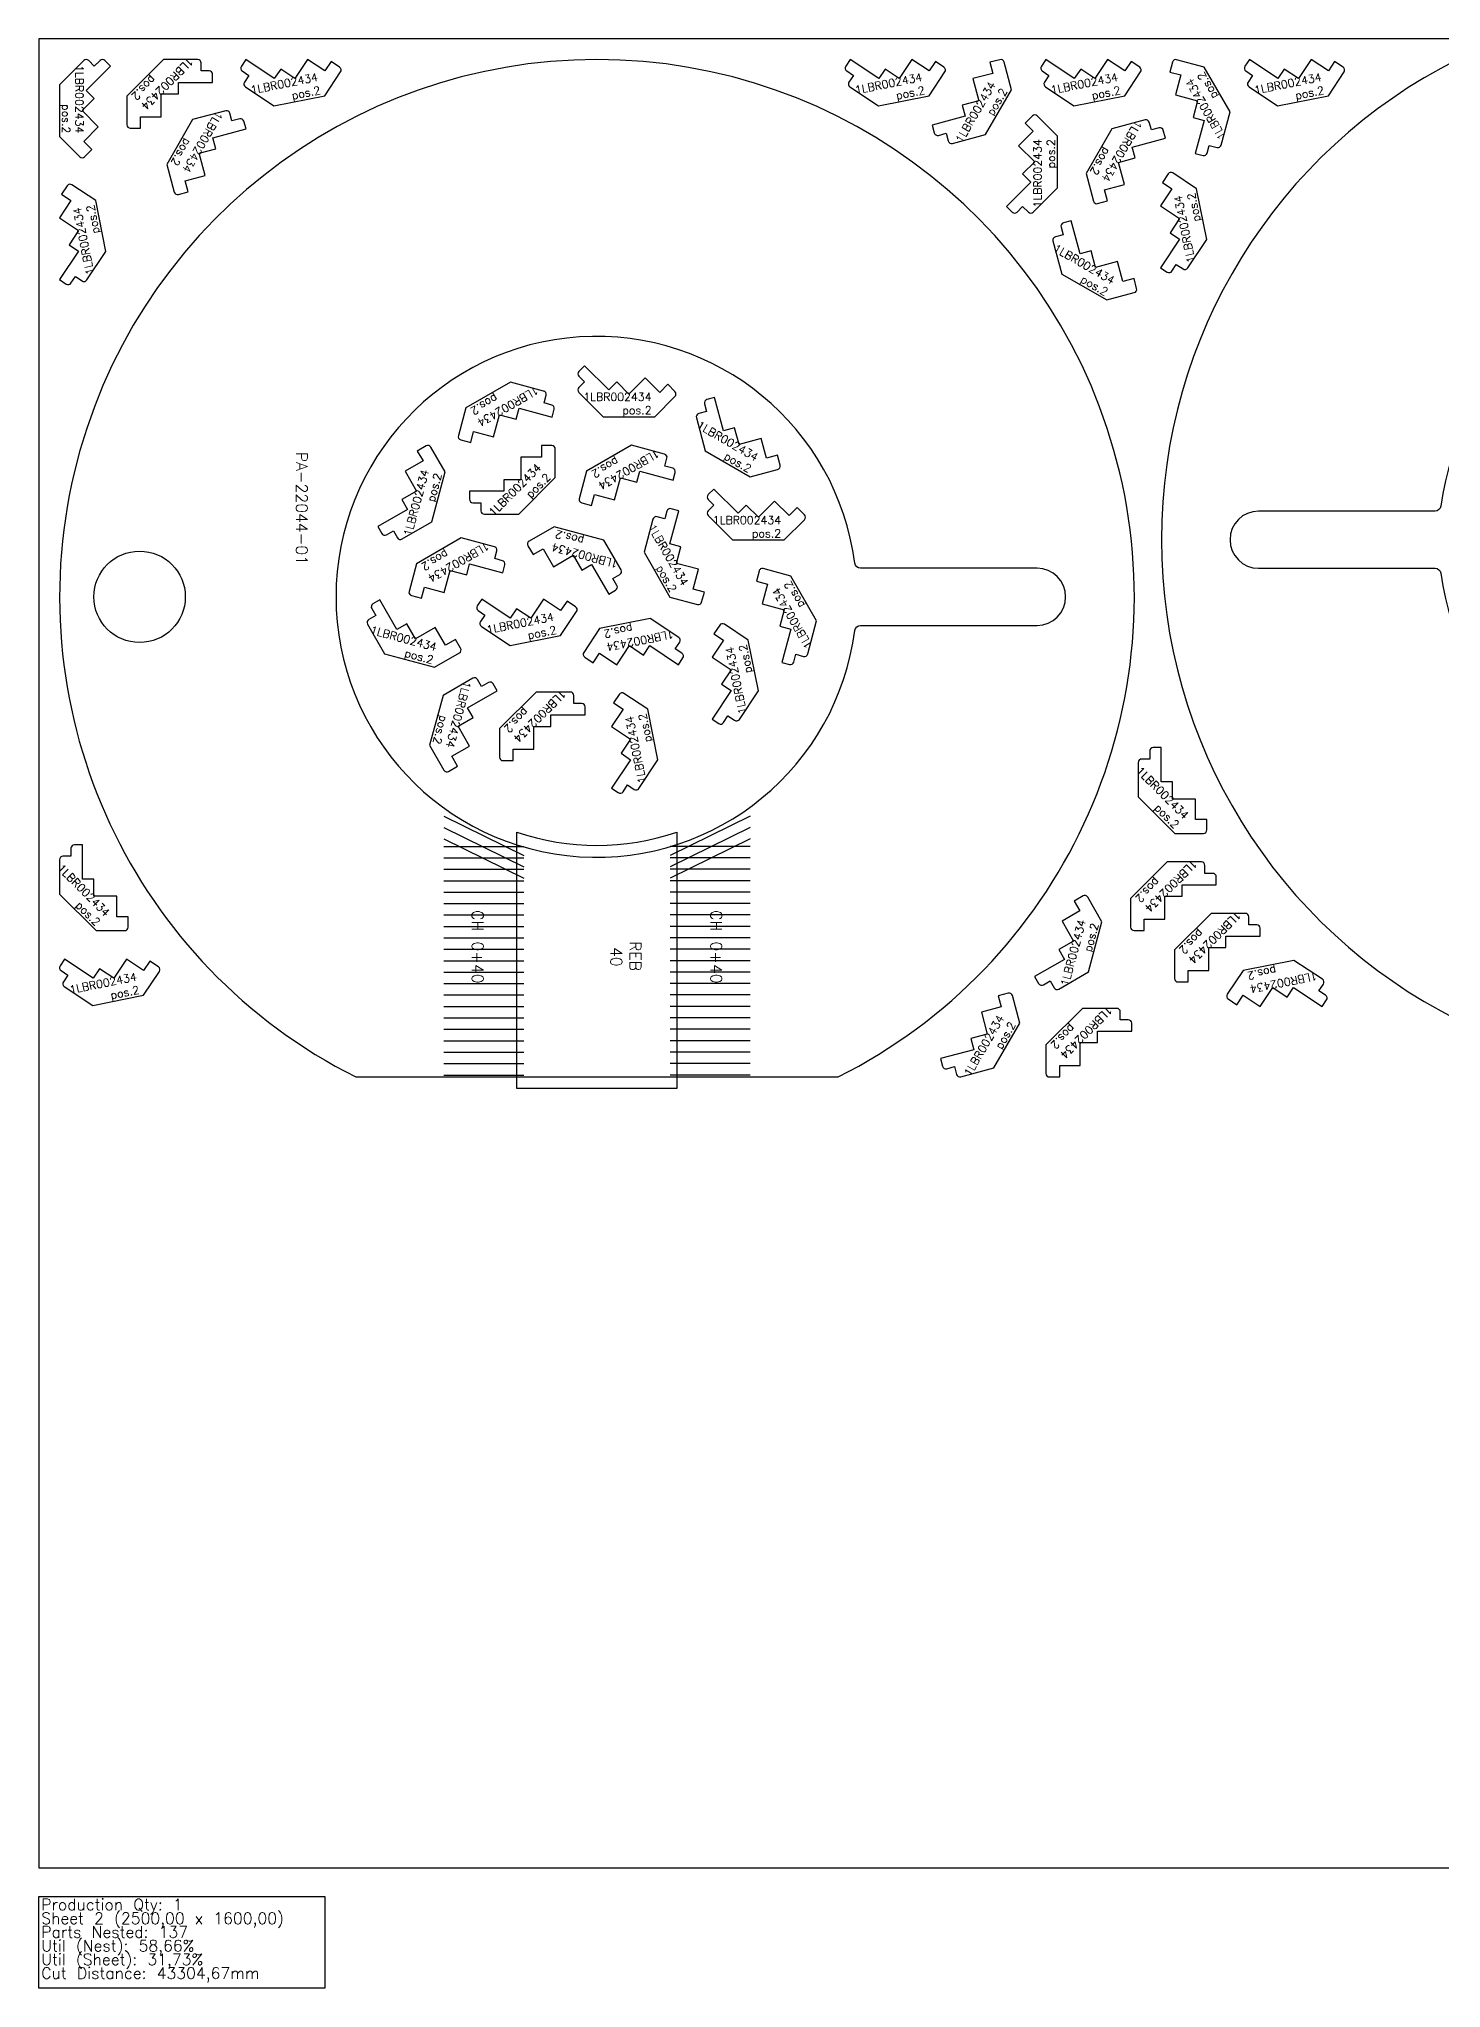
# Model space of a CAD drawing. Header units: millimetres. Extents: x 2625 to 5125, y -105 to 1600.
# Drawn here: x 2625 to 3851, y -105 to 1600 of the extents above; entities that cross this region are included whole.
import ezdxf

# ---------------------------------------------------------------- set-up
doc = ezdxf.new("R2010")
doc.units = ezdxf.units.MM
for name, color, linetype in [('1LBR002434', 7, 'Continuous'), ('Chanfro', 7, 'Continuous'), ('PA-22044-01', 7, 'Continuous'), ('Rebaixo', 7, 'Continuous'), ('sheet', 24, 'Continuous'), ('Stats', 7, 'Continuous'), ('Texto', 7, 'Continuous')]:
    doc.layers.add(name, color=color, linetype=linetype)
doc.styles.get("Standard").update_dxf_attribs({"font": 'txt.shx'})

msp = doc.modelspace()

# ---------------------------------------------------------------- linework, layer by layer
at = {"layer": '1LBR002434', "color": 4}
for points in [[(2664.2, 1510.4), (2676.9, 1523.1), (2662.8, 1537.3), (2673.4, 1547.9), (2666.3, 1555), (2687.5, 1576.2), (2682.6, 1581.1, 0.414214), (2678.4, 1581.1), (2673.4, 1576.2), (2668.5, 1581.1, 0.414214), (2664.2, 1581.1), (2643, 1559.9), (2643, 1514.6), (2660.7, 1497, 0.414214), (2664.9, 1497), (2671.3, 1503.3)], [(2713.9, 1532), (2731.9, 1532), (2731.9, 1552), (2746.9, 1552), (2746.9, 1562), (2776.9, 1562), (2776.9, 1569, 0.414214), (2773.9, 1572), (2766.9, 1572), (2766.9, 1579, 0.414214), (2763.9, 1582), (2733.9, 1582), (2701.9, 1550), (2701.9, 1525, 0.414214), (2704.9, 1522), (2713.9, 1522)], [(2874.9, 1572), (2859.9, 1582), (2848.8, 1565.4), (2836.4, 1573.7), (2830.8, 1565.4), (2805.8, 1582), (2802, 1576.2, 0.414214), (2802.8, 1572), (2808.6, 1568.1), (2804.7, 1562.3, 0.414214), (2805.6, 1558.1), (2830.5, 1541.5), (2874.9, 1550.4), (2888.8, 1571.2, 0.414214), (2887.9, 1575.3), (2880.5, 1580.3)], [(3403.6, 1572), (3388.6, 1582), (3377.5, 1565.4), (3365, 1573.7), (3359.5, 1565.4), (3334.5, 1582), (3330.6, 1576.2, 0.414214), (3331.5, 1572), (3337.3, 1568.1), (3333.4, 1562.3, 0.414214), (3334.2, 1558.1), (3359.2, 1541.5), (3403.6, 1550.4), (3417.4, 1571.2, 0.414214), (3416.6, 1575.3), (3409.1, 1580.3)], [(3459.3, 1569.9), (3441.9, 1565.3), (3447.1, 1545.9), (3432.6, 1542), (3435.2, 1532.4), (3406.2, 1524.6), (3408, 1517.9, 0.414214), (3411.7, 1515.7), (3418.5, 1517.6), (3420.3, 1510.8, 0.414214), (3423.9, 1508.7), (3452.9, 1516.4), (3475.5, 1555.6), (3469.1, 1579.8, 0.414214), (3465.4, 1581.9), (3456.7, 1579.6)], [(3574.7, 1572), (3559.7, 1582), (3548.6, 1565.4), (3536.2, 1573.7), (3530.6, 1565.4), (3505.7, 1582), (3501.8, 1576.2, 0.414214), (3502.6, 1572), (3508.4, 1568.1), (3504.5, 1562.3, 0.414214), (3505.4, 1558.1), (3530.3, 1541.5), (3574.7, 1550.4), (3588.6, 1571.2, 0.414214), (3587.8, 1575.3), (3580.3, 1580.3)], [(3623.7, 1568.5), (3619.1, 1551.1), (3638.4, 1545.9), (3634.5, 1531.4), (3644.2, 1528.8), (3636.4, 1499.9), (3643.2, 1498, 0.414214), (3646.8, 1500.2), (3648.6, 1506.9), (3655.4, 1505.1, 0.414214), (3659.1, 1507.2), (3666.8, 1536.2), (3644.2, 1575.4), (3620.1, 1581.9, 0.414214), (3616.4, 1579.8), (3614.1, 1571.1)], [(3752.8, 1572), (3737.8, 1582), (3726.7, 1565.4), (3714.2, 1573.7), (3708.7, 1565.4), (3683.7, 1582), (3679.8, 1576.2, 0.414214), (3680.7, 1572), (3686.5, 1568.1), (3682.6, 1562.3, 0.414214), (3683.4, 1558.1), (3708.4, 1541.5), (3752.8, 1550.4), (3766.6, 1571.2, 0.414214), (3765.8, 1575.3), (3758.3, 1580.3)], [(2753, 1476), (2770.4, 1480.7), (2765.2, 1500), (2779.7, 1503.9), (2777.1, 1513.5), (2806.1, 1521.3), (2804.2, 1528, 0.414214), (2800.6, 1530.2), (2793.8, 1528.4), (2792, 1535.1, 0.414214), (2788.3, 1537.2), (2759.3, 1529.5), (2736.7, 1490.3), (2743.2, 1466.1, 0.414214), (2746.9, 1464), (2755.6, 1466.3)], [(3494.6, 1519.4), (3481.9, 1506.6), (3496.1, 1492.5), (3485.4, 1481.9), (3492.5, 1474.8), (3471.3, 1453.6), (3476.3, 1448.6, 0.414214), (3480.5, 1448.6), (3485.4, 1453.6), (3490.4, 1448.6, 0.414214), (3494.6, 1448.6), (3515.9, 1469.9), (3515.9, 1515.1), (3498.2, 1532.8, 0.414214), (3493.9, 1532.8), (3487.6, 1526.4)], [(3557.1, 1468), (3574.5, 1472.7), (3569.3, 1492), (3583.8, 1495.9), (3581.2, 1505.5), (3610.2, 1513.3), (3608.4, 1520.1, 0.414214), (3604.7, 1522.2), (3598, 1520.4), (3596.1, 1527.1, 0.414214), (3592.5, 1529.2), (3563.5, 1521.5), (3540.9, 1482.3), (3547.3, 1458.1, 0.414214), (3551, 1456), (3559.7, 1458.3)], [(3616, 1469), (3606, 1454), (3622.6, 1442.9), (3614.3, 1430.4), (3622.6, 1424.9), (3606, 1399.9), (3611.8, 1396.1, 0.414214), (3616, 1396.9), (3619.8, 1402.7), (3625.7, 1398.8, 0.414214), (3629.8, 1399.7), (3646.5, 1424.6), (3637.6, 1469), (3616.8, 1482.9, 0.414214), (3612.6, 1482), (3607.6, 1474.5)], [(2653, 1458.6), (2643, 1443.6), (2659.6, 1432.5), (2651.3, 1420), (2659.6, 1414.5), (2643, 1389.5), (2648.8, 1385.6, 0.414214), (2653, 1386.5), (2656.9, 1392.3), (2662.7, 1388.4, 0.414214), (2666.9, 1389.2), (2683.5, 1414.2), (2674.6, 1458.6), (2653.8, 1472.4, 0.414214), (2649.7, 1471.6), (2644.7, 1464.1)], [(3573.1, 1387.9), (3568.5, 1405.3), (3549.2, 1400.1), (3545.3, 1414.6), (3535.6, 1412), (3527.9, 1441), (3521.1, 1439.2, 0.414214), (3519, 1435.5), (3520.8, 1428.7), (3514, 1426.9, 0.414214), (3511.9, 1423.3), (3519.7, 1394.3), (3558.9, 1371.7), (3583, 1378.1, 0.414214), (3585.1, 1381.8), (3582.8, 1390.5)], [(3167.9, 1290.8), (3155.2, 1303.6), (3141, 1289.4), (3130.4, 1300), (3123.3, 1293), (3102.1, 1314.2), (3097.2, 1309.2, 0.414214), (3097.2, 1305), (3102.1, 1300), (3097.2, 1295.1, 0.414214), (3097.2, 1290.8), (3118.4, 1269.6), (3163.6, 1269.6), (3181.3, 1287.3, 0.414214), (3181.3, 1291.5), (3175, 1297.9)], [(3005.2, 1256.7), (3022.6, 1252), (3027.8, 1271.3), (3042.3, 1267.4), (3044.9, 1277.1), (3073.8, 1269.3), (3075.6, 1276.1, 0.414214), (3073.5, 1279.8), (3066.8, 1281.6), (3068.6, 1288.3, 0.414214), (3066.4, 1292), (3037.5, 1299.8), (2998.3, 1277.2), (2991.8, 1253, 0.414214), (2993.9, 1249.3), (3002.6, 1247)], [(3261.2, 1233.2), (3256.6, 1250.6), (3237.3, 1245.4), (3233.4, 1259.9), (3223.7, 1257.3), (3216, 1286.3), (3209.2, 1284.5, 0.414214), (3207.1, 1280.8), (3208.9, 1274.1), (3202.1, 1272.3, 0.414214), (3200, 1268.6), (3207.8, 1239.6), (3247, 1217), (3271.1, 1223.4, 0.414214), (3273.2, 1227.1), (3270.9, 1235.8)], [(2960.9, 1230.9), (2945.3, 1221.9), (2955.3, 1204.5), (2942.3, 1197), (2947.3, 1188.4), (2921.3, 1173.4), (2924.8, 1167.3, 0.414214), (2928.9, 1166.2), (2935, 1169.7), (2938.5, 1163.6, 0.414214), (2942.6, 1162.6), (2968.5, 1177.6), (2980.2, 1221.3), (2967.7, 1242.9, 0.414214), (2963.7, 1244), (2955.9, 1239.5)], [(3064.6, 1234.3), (3046.6, 1234.3), (3046.6, 1214.3), (3031.6, 1214.3), (3031.6, 1204.3), (3001.6, 1204.3), (3001.6, 1197.3, 0.414214), (3004.6, 1194.3), (3011.6, 1194.3), (3011.6, 1187.3, 0.414214), (3014.6, 1184.3), (3044.6, 1184.3), (3076.6, 1216.3), (3076.6, 1241.3, 0.414214), (3073.6, 1244.3), (3064.6, 1244.3)], [(3110.9, 1201.5), (3128.3, 1196.8), (3133.5, 1216.1), (3148, 1212.3), (3150.6, 1221.9), (3179.6, 1214.2), (3181.4, 1220.9, 0.414214), (3179.3, 1224.6), (3172.5, 1226.4), (3174.3, 1233.2, 0.414214), (3172.2, 1236.8), (3143.2, 1244.6), (3104, 1222), (3097.5, 1197.8, 0.414214), (3099.7, 1194.2), (3108.4, 1191.8)], [(3281.1, 1183), (3268.4, 1195.7), (3254.3, 1181.6), (3243.7, 1192.2), (3236.6, 1185.1), (3215.4, 1206.3), (3210.4, 1201.4, 0.414214), (3210.4, 1197.1), (3215.4, 1192.2), (3210.4, 1187.2, 0.414214), (3210.4, 1183), (3231.6, 1161.8), (3276.9, 1161.8), (3294.6, 1179.5, 0.414214), (3294.6, 1183.7), (3288.2, 1190.1)], [(3197.3, 1118.7), (3202, 1136.1), (3182.6, 1141.3), (3186.5, 1155.8), (3176.9, 1158.3), (3184.6, 1187.3), (3177.9, 1189.1, 0.414214), (3174.2, 1187), (3172.4, 1180.3), (3165.6, 1182.1, 0.414214), (3162, 1179.9), (3154.2, 1151), (3176.8, 1111.8), (3201, 1105.3, 0.414214), (3204.6, 1107.4), (3207, 1116.1)], [(2962.1, 1120.5), (2979.5, 1115.8), (2984.7, 1135.1), (2999.2, 1131.3), (3001.7, 1140.9), (3030.7, 1133.1), (3032.5, 1139.9, 0.414214), (3030.4, 1143.6), (3023.6, 1145.4), (3025.5, 1152.2, 0.414214), (3023.3, 1155.8), (2994.4, 1163.6), (2955.2, 1141), (2948.7, 1116.8, 0.414214), (2950.8, 1113.1), (2959.5, 1110.8)], [(3065.9, 1153.9), (3074.9, 1138.3), (3092.2, 1148.3), (3099.7, 1135.3), (3108.4, 1140.3), (3123.4, 1114.3), (3129.4, 1117.8, 0.414214), (3130.5, 1121.9), (3127, 1128), (3133.1, 1131.5, 0.414214), (3134.2, 1135.6), (3119.2, 1161.6), (3075.5, 1173.3), (3053.8, 1160.8, 0.414214), (3052.7, 1156.7), (3057.2, 1148.9)], [(3262.1, 1123.2), (3257.5, 1105.9), (3276.8, 1100.7), (3272.9, 1086.2), (3282.6, 1083.6), (3274.8, 1054.6), (3281.6, 1052.8, 0.414214), (3285.2, 1054.9), (3287, 1061.7), (3293.8, 1059.9, 0.414214), (3297.5, 1062), (3305.2, 1091), (3282.6, 1130.2), (3258.5, 1136.7, 0.414214), (3254.8, 1134.5), (3252.5, 1125.8)], [(2980.6, 1069.8), (2971.6, 1085.3), (2954.3, 1075.3), (2946.8, 1088.3), (2938.1, 1083.3), (2923.1, 1109.3), (2917.1, 1105.8, 0.414214), (2916, 1101.7), (2919.5, 1095.7), (2913.4, 1092.2, 0.414214), (2912.3, 1088.1), (2927.3, 1062.1), (2971, 1050.4), (2992.7, 1062.9, 0.414214), (2993.8, 1067), (2989.3, 1074.8)], [(3081.3, 1100), (3066.4, 1109.9), (3055.3, 1093.3), (3042.8, 1101.6), (3037.2, 1093.3), (3012.3, 1109.9), (3008.4, 1104.1, 0.414214), (3009.2, 1100), (3015, 1096.1), (3011.2, 1090.3, 0.414214), (3012, 1086.1), (3037, 1069.4), (3081.3, 1078.3), (3095.2, 1099.1, 0.414214), (3094.4, 1103.3), (3086.9, 1108.3)], [(3115.3, 1062.6), (3130.3, 1052.6), (3141.4, 1069.3), (3153.9, 1060.9), (3159.4, 1069.3), (3184.4, 1052.6), (3188.3, 1058.5, 0.414214), (3187.4, 1062.6), (3181.6, 1066.5), (3185.5, 1072.3, 0.414214), (3184.7, 1076.5), (3159.7, 1093.1), (3115.3, 1084.2), (3101.5, 1063.4, 0.414214), (3102.3, 1059.3), (3109.8, 1054.3)], [(3223.8, 1074.1), (3213.8, 1059.2), (3230.4, 1048.1), (3222.1, 1035.6), (3230.4, 1030), (3213.8, 1005.1), (3219.6, 1001.2, 0.414214), (3223.8, 1002), (3227.6, 1007.9), (3233.5, 1004, 0.414214), (3237.6, 1004.8), (3254.3, 1029.8), (3245.4, 1074.1), (3224.6, 1088, 0.414214), (3220.4, 1087.2), (3215.4, 1079.7)], [(2986.1, 972.5), (3001.7, 981.5), (2991.7, 998.8), (3004.7, 1006.3), (2999.7, 1014.9), (3025.7, 1029.9), (3022.2, 1036, 0.414214), (3018.1, 1037.1), (3012, 1033.6), (3008.5, 1039.7, 0.414214), (3004.4, 1040.8), (2978.4, 1025.8), (2966.7, 982.1), (2979.2, 960.4, 0.414214), (2983.3, 959.3), (2991.1, 963.8)], [(3039.8, 978.7), (3057.8, 978.7), (3057.8, 998.7), (3072.8, 998.7), (3072.8, 1008.7), (3102.8, 1008.7), (3102.8, 1015.7, 0.414214), (3099.8, 1018.7), (3092.8, 1018.7), (3092.8, 1025.7, 0.414214), (3089.8, 1028.7), (3059.8, 1028.7), (3027.8, 996.7), (3027.8, 971.7, 0.414214), (3030.8, 968.7), (3039.8, 968.7)], [(3135.9, 1013.6), (3125.9, 998.7), (3142.5, 987.6), (3134.2, 975.1), (3142.5, 969.5), (3125.9, 944.6), (3131.7, 940.7, 0.414214), (3135.9, 941.5), (3139.8, 947.4), (3145.6, 943.5, 0.414214), (3149.8, 944.3), (3166.4, 969.3), (3157.5, 1013.6), (3136.7, 1027.5, 0.414214), (3132.6, 1026.7), (3127.6, 1019.2)], [(3636.5, 917.1), (3636.5, 935.1), (3616.5, 935.1), (3616.5, 950.1), (3606.5, 950.1), (3606.5, 980.1), (3599.5, 980.1, 0.414214), (3596.5, 977.1), (3596.5, 970.1), (3589.5, 970.1, 0.414214), (3586.5, 967.1), (3586.5, 937.1), (3618.5, 905.1), (3643.5, 905.1, 0.414214), (3646.5, 908.1), (3646.5, 917.1)], [(2693, 832), (2693, 850), (2673, 850), (2673, 865), (2663, 865), (2663, 895), (2656, 895, 0.414214), (2653, 892), (2653, 885), (2646, 885, 0.414214), (2643, 882), (2643, 852), (2675, 820), (2700, 820, 0.414214), (2703, 823), (2703, 832)], [(3591.8, 830.1), (3609.8, 830.1), (3609.8, 850.1), (3624.8, 850.1), (3624.8, 860.1), (3654.8, 860.1), (3654.8, 867.1, 0.414214), (3651.8, 870.1), (3644.8, 870.1), (3644.8, 877.1, 0.414214), (3641.8, 880.1), (3611.8, 880.1), (3579.8, 848.1), (3579.8, 823.1, 0.414214), (3582.8, 820.1), (3591.8, 820.1)], [(3535.4, 837.2), (3519.9, 828.2), (3529.9, 810.9), (3516.9, 803.4), (3521.9, 794.8), (3495.9, 779.8), (3499.4, 773.7, 0.414214), (3503.5, 772.6), (3509.5, 776.1), (3513, 770, 0.414214), (3517.1, 768.9), (3543.1, 783.9), (3554.8, 827.7), (3542.3, 849.3, 0.414214), (3538.2, 850.4), (3530.4, 845.9)], [(3630.2, 785.1), (3648.2, 785.1), (3648.2, 805.1), (3663.2, 805.1), (3663.2, 815.1), (3693.2, 815.1), (3693.2, 822.1, 0.414214), (3690.2, 825.1), (3683.2, 825.1), (3683.2, 832.1, 0.414214), (3680.2, 835.1), (3650.2, 835.1), (3618.2, 803.1), (3618.2, 778.1, 0.414214), (3621.2, 775.1), (3630.2, 775.1)], [(2716.5, 785), (2701.5, 795), (2690.4, 778.4), (2677.9, 786.7), (2672.4, 778.4), (2647.4, 795), (2643.5, 789.2, 0.414214), (2644.3, 785), (2650.2, 781.1), (2646.3, 775.3, 0.414214), (2647.1, 771.2), (2672.1, 754.5), (2716.5, 763.4), (2730.3, 784.2, 0.414214), (2729.5, 788.3), (2722, 793.3)], [(3678.3, 763.5), (3693.2, 753.5), (3704.3, 770.2), (3716.8, 761.9), (3722.4, 770.2), (3747.3, 753.5), (3751.2, 759.4, 0.414214), (3750.4, 763.5), (3744.5, 767.4), (3748.4, 773.2, 0.414214), (3747.6, 777.4), (3722.6, 794), (3678.3, 785.2), (3664.4, 764.4, 0.414214), (3665.2, 760.2), (3672.7, 755.2)], [(3466.7, 753.3), (3449.3, 748.7), (3454.5, 729.4), (3440, 725.5), (3442.6, 715.8), (3413.6, 708.1), (3415.4, 701.3, 0.414214), (3419.1, 699.2), (3425.8, 701), (3427.6, 694.2, 0.414214), (3431.3, 692.1), (3460.3, 699.9), (3482.9, 739.1), (3476.5, 763.2, 0.414214), (3472.8, 765.3), (3464.1, 763)], [(3517.8, 702), (3535.8, 702), (3535.8, 722), (3550.8, 722), (3550.8, 732), (3580.8, 732), (3580.8, 739, 0.414214), (3577.8, 742), (3570.8, 742), (3570.8, 749, 0.414214), (3567.8, 752), (3537.8, 752), (3505.8, 720), (3505.8, 695, 0.414214), (3508.8, 692), (3517.8, 692)]]:
    msp.add_lwpolyline(points, format="xyb", close=True, dxfattribs=at)
at = {"layer": 'Chanfro', "color": 2}
for p, q in [((2979, 920.2), (3049, 885.8)), ((2979, 910.2), (3049, 875.8)), ((3247, 920.2), (3177, 885.8)), ((3247, 910.2), (3177, 875.8)), ((2979, 900.2), (3049, 865.8)), ((2979, 893.7), (3049, 893.7)), ((3247, 900.2), (3177, 865.8)), ((3247, 893.7), (3177, 893.7)), ((2979, 883.7), (3049, 883.7)), ((2979, 873.7), (3049, 873.7)), ((3247, 883.7), (3177, 883.7)), ((3247, 873.7), (3177, 873.7)), ((2979, 863.7), (3049, 863.7)), ((2979, 853.7), (3049, 853.7)), ((3247, 863.7), (3177, 863.7)), ((3247, 853.7), (3177, 853.7)), ((2979, 843.7), (3049, 843.7)), ((3247, 843.7), (3177, 843.7)), ((2979, 833.7), (3049, 833.7)), ((2979, 823.7), (3049, 823.7)), ((3247, 833.7), (3177, 833.7)), ((3247, 823.7), (3177, 823.7)), ((2979, 813.7), (3049, 813.7)), ((2979, 803.7), (3049, 803.7)), ((3247, 813.7), (3177, 813.7)), ((3247, 803.7), (3177, 803.7)), ((2979, 793.7), (3049, 793.7)), ((3247, 793.7), (3177, 793.7)), ((2979, 783.7), (3049, 783.7)), ((2979, 773.7), (3049, 773.7)), ((3247, 783.7), (3177, 783.7)), ((3247, 773.7), (3177, 773.7)), ((2979, 763.7), (3049, 763.7)), ((2979, 753.7), (3049, 753.7)), ((3247, 763.7), (3177, 763.7)), ((3247, 753.7), (3177, 753.7)), ((2979, 743.7), (3049, 743.7)), ((2979, 733.7), (3049, 733.7)), ((3247, 743.7), (3177, 743.7)), ((3247, 733.7), (3177, 733.7)), ((2979, 723.7), (3049, 723.7)), ((3247, 723.7), (3177, 723.7)), ((2979, 713.7), (3049, 713.7)), ((2979, 703.7), (3049, 703.7)), ((3247, 713.7), (3177, 713.7)), ((3247, 703.7), (3177, 703.7)), ((2979, 693.7), (3049, 693.7)), ((3247, 693.7), (3177, 693.7))]:
    msp.add_line(p, q, dxfattribs=at)
at = {"layer": 'PA-22044-01', "color": 2}
for points in [[(3324, 692, 4.219005), (2902.1, 692)], [(3338.6, 1082.6, -0.376803), (3343.6, 1087), (3498, 1087, 0.999998), (3498, 1137), (3343.6, 1137, -0.376803), (3338.6, 1141.4, 15.435213)]]:
    msp.add_lwpolyline(points, format="xyb", close=True, dxfattribs=at)
at = {"layer": 'PA-22044-01', "color": 1}
for points in [[(4287.7, 742, 0.616785), (4287.7, 1582), (3865.8, 1582, 0.616785), (3865.8, 742)], [(3851.2, 1191.4, -0.376803), (3846.2, 1187), (3691.8, 1187, 0.999999), (3691.8, 1137), (3846.2, 1137, -0.376803), (3851.2, 1132.6, 15.435213)]]:
    msp.add_lwpolyline(points, format="xyb", close=True, dxfattribs=at)
at = {"layer": 'PA-22044-01', "color": 2}
msp.add_circle((2713, 1112), 40, dxfattribs=at)
at = {"layer": 'Rebaixo', "color": 2}
msp.add_lwpolyline([(3043, 682), (3043, 906.1, 0.165317), (3183, 906.1), (3183, 682)], format="xyb", close=True, dxfattribs=at)
at = {"layer": 'sheet', "color": 7}
msp.add_lwpolyline([(2625, 0), (5125, 0), (5125, 1600), (2625, 1600)], close=True, dxfattribs=at)
at = {"layer": 'Stats', "color": 151}
msp.add_lwpolyline([(2625, -25), (2875, -25), (2875, -105), (2625, -105), (2625, -25)], close=True, dxfattribs=at)

# ---------------------------------------------------------------- texts
at = {"layer": 'Chanfro', "color": 2, "char_height": 10, "rotation": 270}
for insert, attachment_point in [((3003.7, 858.1), 7), ((3222.4, 858.1), 1)]:
    msp.add_mtext_dynamic_manual_height_columns('{\\W2.265903; }CH 0+40', width=108.651, gutter_width=12.5, heights=[0], dxfattribs=dict(at, insert=insert, attachment_point=attachment_point))
at = {"layer": 'Rebaixo', "color": 2, "insert": (3151.7, 830.7), "char_height": 10, "attachment_point": 1, "rotation": 270}
msp.add_mtext_dynamic_manual_height_columns('{\\W2.227035; }REB\\P{\\W2.810369; }40', width=71.207, gutter_width=12.5, heights=[0], dxfattribs=at)
at = {"layer": 'Stats', "color": 60}
for s, p in [('Production Qty: 1', (2627, -37)), ('Sheet 2 (2500,00 x 1600,00)', (2627, -49)), ('Parts Nested: 137', (2627, -61)), ('Util (Nest): 58,66%', (2627, -73)), ('Util (Sheet): 31,73%', (2627, -85)), ('Cut Distance: 43304,67mm', (2627, -97))]:
    msp.add_text(s, height=10, dxfattribs=at).set_placement(p)
at = {"layer": 'Texto', "color": 4, "char_height": 7, "width": 55.252, "attachment_point": 3}
for insert, rotation in [((2663.8, 1517.5), 270), ((2718.6, 1537.3), 225), ((2868.1, 1570.3), 11.3099), ((3396.7, 1570.3), 11.3099), ((3567.9, 1570.3), 11.3099), ((3627.6, 1562.6), 120), ((3745.9, 1570.3), 11.3099), ((3456.1, 1563.6), 60), ((2756.2, 1482.3), 240), ((3560.3, 1474.3), 240), ((3495, 1512.3), 90), ((2654.7, 1451.7), 101.3099), ((3617.7, 1462.2), 101.3099), ((3566.8, 1391.1), 330), ((3011.1, 1260.5), 210), ((3254.9, 1236.4), 330), ((3116.9, 1205.3), 210), ((2959.4, 1223.9), 75), ((3059.9, 1229.1), 45), ((3072.8, 1152.4), 165), ((3193.4, 1124.6), 300), ((2968, 1124.3), 210), ((3266, 1117.3), 120), ((3074.5, 1098.2), 11.3099), ((2973.7, 1071.2), 345), ((3122.2, 1064.4), 191.3099), ((3225.5, 1067.3), 101.3099), ((2987.5, 979.4), 255), ((3044.5, 984), 225), ((3137.7, 1006.8), 101.3099), ((3631.3, 921.9), 315), ((2687.7, 836.7), 315), ((3596.6, 835.4), 225), ((3534, 830.3), 75), ((3634.9, 790.4), 225), ((3685.1, 765.3), 191.3099), ((2709.6, 783.3), 11.3099), ((3522.5, 707.3), 225), ((3463.5, 747), 60)]:
    msp.add_mtext('1LBR002434\\Ppos.2', dxfattribs=dict(at, insert=insert, rotation=rotation))
for insert in [(3160.8, 1290.4), (3274.1, 1182.6)]:
    msp.add_mtext('1LBR002434\\Ppos.2', dxfattribs=dict(at, insert=insert))
at = {"layer": 'Texto', "color": 2, "insert": (2859.9, 1238.9), "char_height": 10, "width": 262.375, "attachment_point": 1, "rotation": 270}
msp.add_mtext('{\\W7.88786;   }PA-22044-01', dxfattribs=at)

doc.saveas('drawing.dxf')
